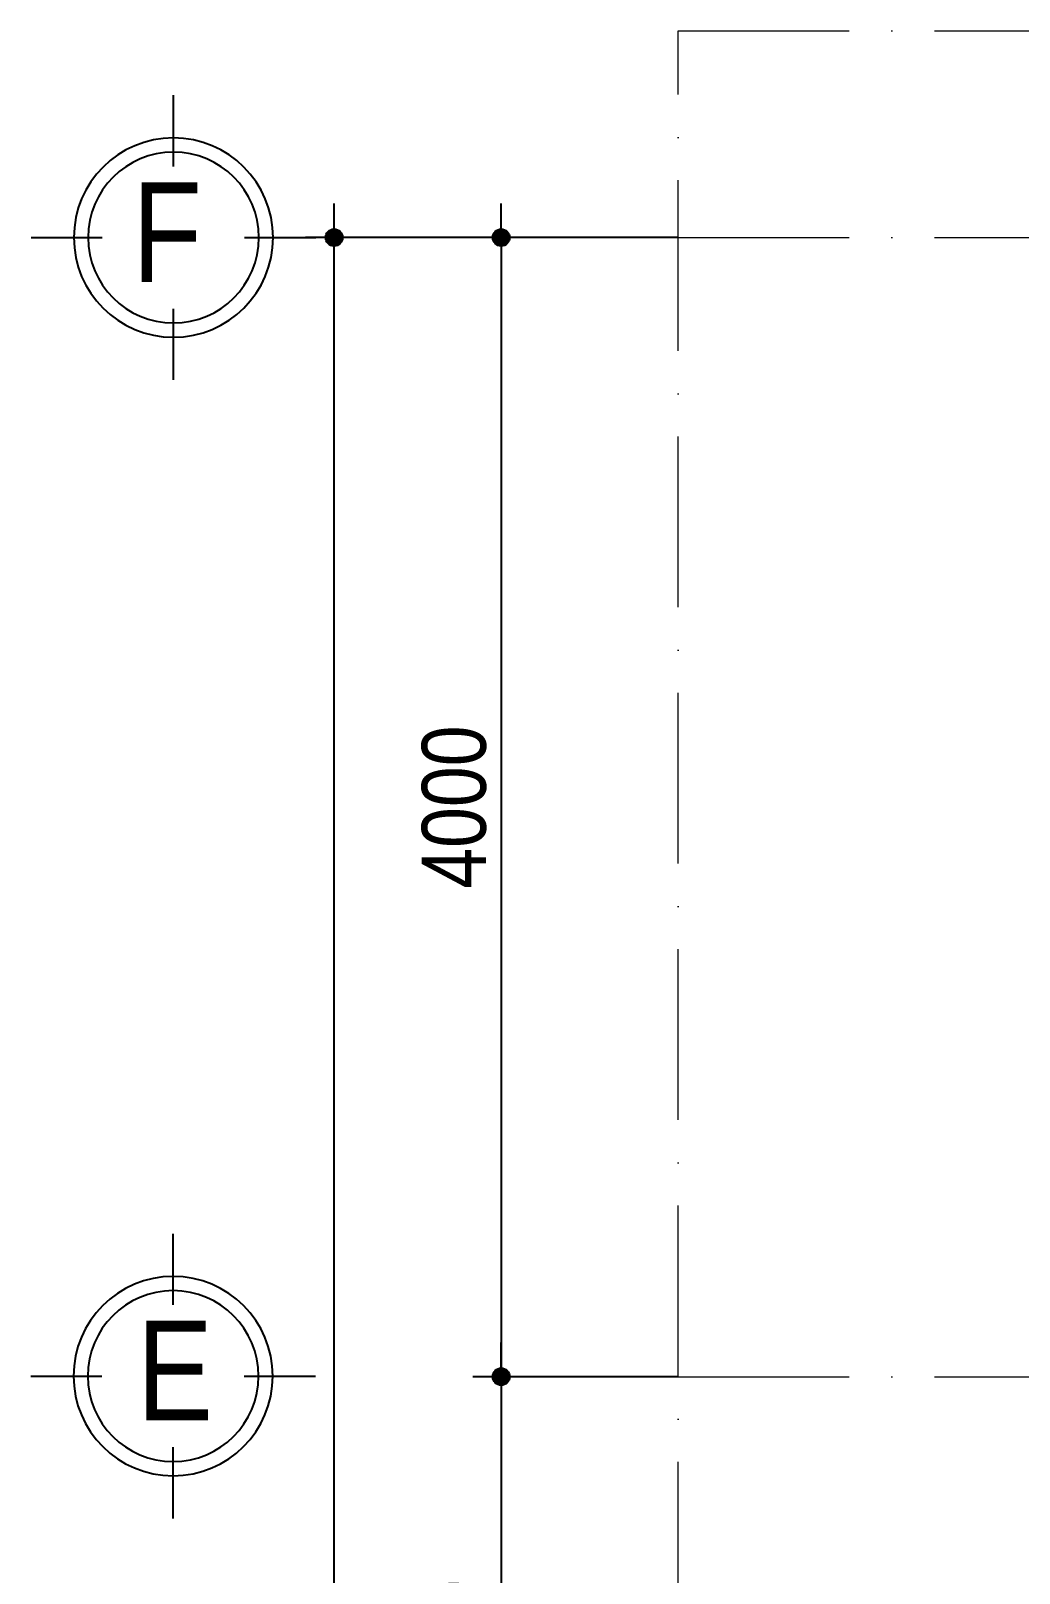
# Model space of a CAD drawing. Header units: millimetres. Extents: x 1201 to 176852, y 279 to 65351.
# Drawn here: x 70240 to 73713, y 31818 to 37234 of the extents above; entities that cross this region are included whole.
import ezdxf
from ezdxf.enums import TextEntityAlignment as Align

# ---------------------------------------------------------------- set-up
doc = ezdxf.new("R2010")
doc.units = ezdxf.units.MM
doc.linetypes.add('ACAD_ISO10W100', pattern=[18, 12, -3, 0, -3])
doc.layers.add('DIM', color=1, linetype='Continuous')
doc.layers.add('TAGS', color=60, linetype='Continuous')
doc.layers.add('TRUC', color=24, linetype='Continuous', lineweight=0)
doc.styles.add('HEL-CONDENSE', font='')
doc.styles.add('VNI-HELVE-CONDENSEN', font='')
doc.styles.get('HEL-CONDENSE').set_extended_font_data('VNI-Helve-Condense')
doc.styles.get('VNI-HELVE-CONDENSEN').set_extended_font_data('VNI-Helve-Condense')
doc.dimstyles.new('D100', dxfattribs={"dimtxt": 225, "dimasz": 1.2, "dimexe": 100, "dimexo": 0, "dimgap": 50, "dimtad": 1, "dimdec": 0, "dimzin": 13, "dimdsep": 46, "dimtxsty": 'HEL-CONDENSE', "dimblk": 'D50', "dimcen": 0, "dimclrd": 1, "dimclre": 1, "dimclrt": 7, "dimadec": 0, "dimazin": 0, "dimtfac": 1, "dimtdec": 0, "dimtmove": 0, "dimatfit": 3, "dimldrblk": 'D50', "dimfxl": 1, "dimtolj": 1, "dimtzin": 13, "dimarcsym": 0})

# ---------------------------------------------------------------- blocks, each defined once
blk = doc.blocks.new('D50')
at = {"layer": 'DIM'}
blk.add_hatch(color=256, dxfattribs=at).paths.add_polyline_path([(25, 0, 1), (-25, 0, 1)])
blk.add_line((25, 0), (100, 0), dxfattribs=at)
blk.add_circle((0, 0), 25, dxfattribs=at)
blk = doc.blocks.new('*D1188')
at = {"layer": 'DEFPOINTS', "color": 0, "transparency": 16777216}
for p in [(72515, 36508.4), (71893.2, 32508.4), (72515, 32508.4)]:
    blk.add_point(p, dxfattribs=at)
at = {"layer": 'DIM', "color": 1, "lineweight": -2, "transparency": 16777216}
for p, q in [((72515, 36508.4), (71793.2, 36508.4)), ((71893.2, 36507.2), (71893.2, 32509.6)), ((72515, 32508.4), (71793.2, 32508.4))]:
    blk.add_line(p, q, dxfattribs=at)
at = {"layer": 'DIM', "color": 1, "lineweight": -2, "transparency": 16777216, "xscale": 1.199999999999999, "yscale": 1.199999999999999, "zscale": 1.199999999999999}
for p, rotation in [((71893.2, 36508.4), 90), ((71893.2, 32508.4), 270)]:
    blk.add_blockref('D50', p, dxfattribs=dict(at, rotation=rotation))
at = {"layer": 'DIM', "color": 7, "transparency": 16777216, "insert": (71728.3, 34508.4), "char_height": 225, "attachment_point": 5, "rotation": 90, "style": 'HEL-CONDENSE'}
blk.add_mtext('\\A1;4000', dxfattribs=at)
blk = doc.blocks.new('*D1189')
at = {"layer": 'DEFPOINTS', "color": 0, "transparency": 16777216}
for p in [(72515, 32508.4), (71893.2, 30508.4), (72515, 30508.4)]:
    blk.add_point(p, dxfattribs=at)
at = {"layer": 'DIM', "color": 1, "lineweight": -2, "transparency": 16777216}
for p, q in [((72515, 32508.4), (71793.2, 32508.4)), ((71893.2, 32507.2), (71893.2, 30509.6)), ((72515, 30508.4), (71793.2, 30508.4))]:
    blk.add_line(p, q, dxfattribs=at)
at = {"layer": 'DIM', "color": 1, "lineweight": -2, "transparency": 16777216, "xscale": 1.199999999999999, "yscale": 1.199999999999999, "zscale": 1.199999999999999}
for p, rotation in [((71893.2, 32508.4), 90), ((71893.2, 30508.4), 270)]:
    blk.add_blockref('D50', p, dxfattribs=dict(at, rotation=rotation))
at = {"layer": 'DIM', "color": 7, "transparency": 16777216, "insert": (71728.3, 31508.4), "char_height": 225, "attachment_point": 5, "rotation": 90, "style": 'HEL-CONDENSE'}
blk.add_mtext('\\A1;2000', dxfattribs=at)
blk = doc.blocks.new('*D1192')
at = {"layer": 'DEFPOINTS', "color": 0, "transparency": 16777216}
for p in [(71305.8, 36508.4), (72515, 36508.4), (72515, 21608.4)]:
    blk.add_point(p, dxfattribs=at)
at = {"layer": 'DIM', "color": 1, "lineweight": -2, "transparency": 16777216}
for p, q in [((72515, 36508.4), (71205.8, 36508.4)), ((71305.8, 21609.6), (71305.8, 36507.2)), ((72515, 21608.4), (71205.8, 21608.4))]:
    blk.add_line(p, q, dxfattribs=at)
at = {"layer": 'DIM', "color": 1, "lineweight": -2, "transparency": 16777216, "xscale": 1.199999999999999, "yscale": 1.199999999999999, "zscale": 1.199999999999999}
for p, rotation in [((71305.8, 36508.4), 90), ((71305.8, 21608.4), 270)]:
    blk.add_blockref('D50', p, dxfattribs=dict(at, rotation=rotation))
at = {"layer": 'DIM', "color": 7, "transparency": 16777216, "insert": (71140.9, 29058.4), "char_height": 225, "attachment_point": 5, "rotation": 90, "style": 'HEL-CONDENSE'}
blk.add_mtext('\\A1;14900', dxfattribs=at)
blk = doc.blocks.new('A$C206177D3')
at = {"layer": 'TAGS', "ltscale": 1000}
for p, q in [((-36.6, 240.1), (-36.6, 490.1)), ((-286.6, -9.9), (-536.6, -9.9)), ((463.4, -9.9), (213.4, -9.9)), ((-36.6, -509.9), (-36.6, -259.9))]:
    blk.add_line(p, q, dxfattribs=at)
blk.add_circle((-36.6, -9.9), 350, dxfattribs=at)
at = {"layer": 'TAGS', "color": 254, "ltscale": 1000}
blk.add_circle((-36.6, -9.9), 300, dxfattribs=at)
at = {"layer": 'TAGS', "ltscale": 1000, "style": 'VNI-HELVE-CONDENSEN'}
blk.add_attdef('A', text='', height=350, dxfattribs=at).set_placement((-38.3, -165.6), align=Align.CENTER)

msp = doc.modelspace()

# ---------------------------------------------------------------- linework, layer by layer
at = {"layer": 'TRUC', "linetype": 'ACAD_ISO10W100', "ltscale": 50, "elevation": 6450}
msp.add_lwpolyline([(72515.024, 37234.209), (110285.336, 37234.209), (110285.336, 20808.429), (72515.024, 20808.429)], close=True, dxfattribs=at)
for points in [[(72515.024, 36508.429), (110285.336, 36508.429)], [(72515.024, 32508.429), (110285.336, 32508.429)]]:
    msp.add_lwpolyline(points, dxfattribs=at)

# ---------------------------------------------------------------- block references
at = {"layer": 'TAGS', "ltscale": 1000}
ref = msp.add_blockref('A$C206177D3', (70704.987, 36518.283, 6450), dxfattribs=dict(at, xscale=-1))
ref.add_attrib('A', 'F', dxfattribs={"color": 7, "ltscale": 1000, "height": 350, "style": 'VNI-HELVE-CONDENSEN'}).set_placement((70719.025, 36352.645, 6450), align=Align.CENTER)
ref = msp.add_blockref('A$C206177D3', (70703.873, 32520.329, 6450), dxfattribs=dict(at, xscale=-1))
ref.add_attrib('A', 'E', dxfattribs={"color": 7, "ltscale": 1000, "height": 350, "style": 'VNI-HELVE-CONDENSEN'}).set_placement((70746.844, 32354.691, 6450), align=Align.CENTER)

# ---------------------------------------------------------------- dimensions: what is measured, and where the dimension line sits
at = {"layer": 'DIM'}
for p1, p2, distance, picture, middle in [((72515.024, 21608.429, 6450), (72515.024, 36508.429, 6450), 1209.184, '*D1192', (71140.94, 29058.429, 6450)), ((72515.024, 36508.429, 6450), (72515.024, 32508.429, 6450), -621.86, '*D1188', (71728.264, 34508.429, 6450))]:
    dim = msp.add_aligned_dim(p1=p1, p2=p2, distance=distance, dimstyle='D100', dxfattribs=at)
    dim.commit()
    dim.dimension.update_dxf_attribs({"geometry": picture, "text_midpoint": middle})
dim = msp.add_linear_dim(base=(71893.164, 30508.429, 6450), p1=(72515.024, 32508.429, 6450), p2=(72515.024, 30508.429, 6450), angle=90, dimstyle='D100', override={"dimtmove": 1}, dxfattribs=at)
dim.commit()
dim.dimension.update_dxf_attribs({"geometry": '*D1189', "text_midpoint": (71728.264, 31508.429, 6450)})

doc.saveas('drawing.dxf')
